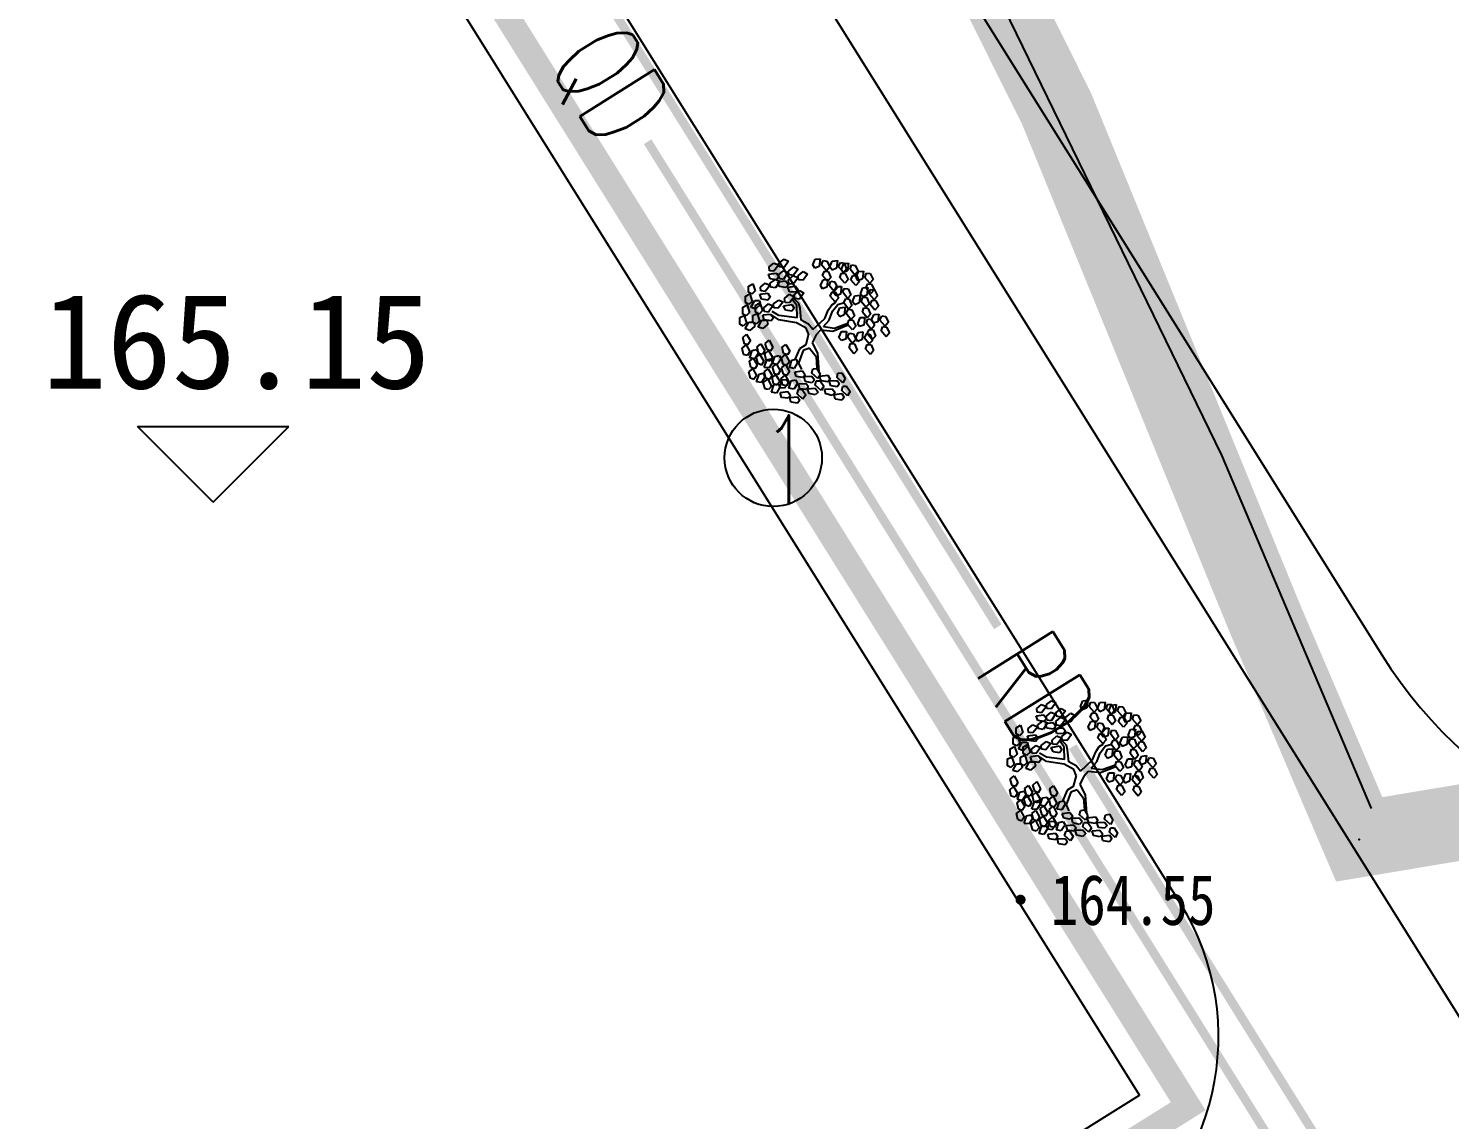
# Model space of a CAD drawing. Extents: x -809667 to 586099, y 3084146 to 3634412.
# Drawn here: x 381186.63 to 381214.81, y 3086097.93 to 3086119.56 of the extents above; entities that cross this region are included whole.
import ezdxf
from ezdxf.enums import TextEntityAlignment as Align

# ---------------------------------------------------------------- set-up
doc = ezdxf.new("R2010")
doc.units = 0
doc.header["$LTSCALE"] = 0.5
doc.header["$PDSIZE"] = 0.2
doc.layers.get('0').update_dxf_attribs({"linetype": 'CONTINUOUS'})
for name, color, linetype in [('DIM-照明', 3, 'CONTINUOUS'), ('DIM-通讯', 3, 'CONTINUOUS'), ('GCD', 252, 'CONTINUOUS'), ('TEL_TEXT', 7, 'CONTINUOUS'), ('WIRE-照明', 1, 'CONTINUOUS'), ('WIRE-通讯', 4, 'CONTINUOUS'), ('乔木', 84, 'CONTINUOUS'), ('文字', 7, 'CONTINUOUS')]:
    doc.layers.add(name, color=color, linetype=linetype)
doc.styles.add('_TEL_DIM', font='SIMPLEX', dxfattribs={"width": 0.8, "height": 3.5, "bigfont": 'HZTXT'})
doc.styles.add('HZ', font='', dxfattribs={"width": 0.8})
doc.styles.add('宋体', font='')
doc.styles.get('HZ').set_extended_font_data('NSimSun')
doc.styles.get('宋体').set_extended_font_data('SimSun')

# ---------------------------------------------------------------- blocks, each defined once
blk = doc.blocks.new('GC200')
at = {"color": 0, "linetype": 'Continuous', "const_width": 0.2, "flags": 128}
blk.add_lwpolyline([(-0.1, 0, 1), (0.1, 0, 1)], format="xyb", close=True, dxfattribs=at)
blk = doc.blocks.new('GC0000')
at = {"linetype": 'Continuous'}
blk.add_point((0, 0), dxfattribs=at)
blk = doc.blocks.new('幌伞枫')
at = {"layer": '乔木', "color": 0}
for p, q in [((-677, 937), (-604, 995)), ((-670, 878), (-677, 937)), ((-604, 870), (-670, 878)), ((-604, 995), (-531, 966)), ((-531, 966), (-604, 870)), ((-531, 995), (-450, 1054)), ((-523, 937), (-531, 995)), ((-531, 819), (-457, 878)), ((-450, 929), (-523, 937)), ((-457, 878), (-391, 848)), ((-450, 1054), (-384, 1025)), ((-384, 1025), (-450, 929)), ((-384, 870), (-303, 937)), ((-377, 819), (-384, 870)), ((-237, 900), (-310, 804)), ((-303, 937), (-237, 900)), ((-9, 966), (27, 1054)), ((20, 915), (-9, 966)), ((86, 944), (20, 915)), ((27, 1054), (101, 1061)), ((101, 1061), (86, 944)), ((123, 966), (145, 1032)), ((196, 878), (123, 966)), ((137, 804), (167, 870)), ((145, 1032), (203, 1025)), ((167, 870), (225, 863)), ((247, 937), (196, 878)), ((203, 1025), (247, 937)), ((247, 937), (284, 1025)), ((284, 885), (247, 937)), ((284, 1025), (365, 1032)), ((350, 915), (284, 885)), ((365, 1032), (350, 915)), ((380, 937), (409, 1003)), ((460, 848), (380, 937)), ((409, 1003), (468, 995)), ((424, 900), (460, 988)), ((453, 848), (424, 900)), ((519, 878), (453, 848)), ((460, 988), (534, 995)), ((504, 900), (460, 848)), ((468, 995), (504, 900)), ((534, 995), (519, 878)), ((556, 900), (578, 966)), ((629, 812), (556, 900)), ((578, 966), (636, 959)), ((681, 870), (629, 812)), ((636, 959), (681, 870)), ((688, 863), (761, 870)), ((761, 870), (747, 753)), ((-993, 643), (-927, 680)), ((-927, 680), (-890, 570)), ((-810, 628), (-736, 687)), ((-736, 687), (-663, 658)), ((-663, 658), (-736, 562)), ((-685, 826), (-567, 841)), ((-663, 753), (-685, 826)), ((-567, 738), (-663, 753)), ((-663, 687), (-582, 746)), ((-655, 628), (-663, 687)), ((-582, 746), (-516, 716)), ((-516, 716), (-582, 614)), ((-567, 841), (-531, 782)), ((-531, 782), (-567, 738)), ((-545, 709), (-428, 724)), ((-523, 636), (-545, 709)), ((-523, 760), (-531, 819)), ((-457, 746), (-523, 760)), ((-391, 848), (-457, 746)), ((-428, 724), (-384, 665)), ((-384, 665), (-421, 621)), ((-384, 738), (-310, 804)), ((-377, 680), (-384, 738)), ((-310, 804), (-377, 819)), ((-310, 672), (-377, 680)), ((-310, 804), (-237, 768)), ((-237, 768), (-310, 672)), ((-237, 797), (-156, 863)), ((-230, 738), (-237, 797)), ((-156, 731), (-230, 738)), ((-156, 863), (-90, 826)), ((-90, 826), (-156, 731)), ((108, 650), (145, 738)), ((137, 599), (108, 650)), ((211, 716), (137, 804)), ((145, 738), (218, 746)), ((218, 746), (203, 628)), ((262, 775), (211, 716)), ((225, 863), (262, 775)), ((240, 650), (262, 716)), ((313, 562), (240, 650)), ((262, 716), (321, 709)), ((321, 709), (365, 621)), ((402, 775), (424, 841)), ((475, 687), (402, 775)), ((424, 841), (482, 834)), ((526, 746), (475, 687)), ((482, 834), (526, 746)), ((570, 738), (600, 804)), ((644, 650), (570, 738)), ((600, 804), (658, 797)), ((695, 709), (644, 650)), ((651, 775), (688, 863)), ((681, 724), (651, 775)), ((658, 797), (695, 709)), ((747, 753), (681, 724)), ((783, 775), (805, 841)), ((857, 687), (783, 775)), ((798, 614), (827, 680)), ((805, 841), (864, 834)), ((827, 680), (886, 672)), ((908, 746), (857, 687)), ((864, 834), (908, 746)), ((886, 672), (923, 584)), ((-1037, 489), (-971, 525)), ((-1037, 393), (-1037, 489)), ((-993, 548), (-993, 643)), ((-942, 518), (-993, 548)), ((-971, 525), (-934, 408)), ((-890, 570), (-942, 518)), ((-817, 518), (-699, 533)), ((-795, 445), (-817, 518)), ((-802, 570), (-810, 628)), ((-736, 562), (-802, 570)), ((-699, 430), (-795, 445)), ((-699, 533), (-663, 474)), ((-663, 474), (-699, 430)), ((-582, 614), (-655, 628)), ((-421, 621), (-523, 636)), ((-443, 452), (-369, 518)), ((-435, 393), (-443, 452)), ((-391, 628), (-274, 643)), ((-369, 555), (-391, 628)), ((-274, 548), (-369, 555)), ((-369, 518), (-296, 481)), ((-296, 481), (-369, 386)), ((-257, 346), (-327, 441)), ((-222, 377), (-311, 462)), ((-296, 511), (-215, 577)), ((-288, 452), (-296, 511)), ((-215, 445), (-288, 452)), ((-274, 643), (-237, 592)), ((-237, 592), (-274, 548)), ((-215, 577), (-149, 540)), ((-149, 540), (-215, 445)), ((203, 628), (137, 599)), ((255, 489), (284, 555)), ((328, 401), (255, 489)), ((284, 555), (336, 548)), ((306, 540), (350, 636)), ((343, 496), (306, 540)), ((365, 621), (313, 562)), ((380, 459), (328, 401)), ((336, 548), (380, 459)), ((409, 518), (343, 496)), ((350, 636), (424, 636)), ((424, 636), (409, 518)), ((446, 548), (468, 606)), ((519, 452), (446, 548)), ((460, 386), (490, 452)), ((468, 606), (526, 599)), ((490, 452), (541, 445)), ((570, 511), (519, 452)), ((526, 599), (570, 511)), ((541, 445), (585, 349)), ((592, 408), (629, 496)), ((629, 496), (710, 503)), ((710, 503), (695, 386)), ((717, 525), (754, 614)), ((747, 481), (717, 525)), ((725, 408), (754, 474)), ((813, 503), (747, 481)), ((754, 614), (827, 621)), ((754, 474), (813, 467)), ((871, 525), (798, 614)), ((827, 621), (813, 503)), ((813, 467), (849, 371)), ((849, 525), (871, 592)), ((923, 437), (849, 525)), ((871, 592), (930, 584)), ((923, 584), (871, 525)), ((974, 496), (923, 437)), ((930, 584), (974, 496)), ((-1081, 320), (-1015, 357)), ((-1081, 217), (-1081, 320)), ((-1030, 188), (-1081, 217)), ((-986, 364), (-1037, 393)), ((-978, 239), (-1030, 188)), ((-1015, 357), (-978, 239)), ((-934, 408), (-986, 364)), ((-956, 320), (-898, 423)), ((-883, 291), (-956, 320)), ((-927, 195), (-861, 225)), ((-898, 423), (-824, 423)), ((-883, 349), (-817, 386)), ((-810, 364), (-883, 291)), ((-883, 247), (-883, 349)), ((-832, 217), (-883, 247)), ((-861, 225), (-824, 114)), ((-780, 269), (-832, 217)), ((-824, 423), (-810, 364)), ((-817, 386), (-780, 269)), ((-773, 203), (-655, 217)), ((-758, 313), (-685, 371)), ((-751, 254), (-758, 313)), ((-685, 247), (-751, 254)), ((-685, 371), (-619, 342)), ((-619, 342), (-685, 247)), ((-655, 217), (-611, 158)), ((-531, 195), (-633, 254)), ((-611, 371), (-531, 430)), ((-604, 313), (-611, 371)), ((-538, 305), (-604, 313)), ((-465, 401), (-538, 305)), ((-531, 430), (-465, 401)), ((-457, 342), (-332, 364)), ((-428, 276), (-457, 342)), ((-369, 386), (-435, 393)), ((-332, 261), (-428, 276)), ((-332, 364), (-296, 305)), ((-296, 305), (-332, 261)), ((-252, 158), (-257, 346)), ((-206, 307), (-222, 377)), ((-188, 124), (-206, 307)), ((174, 151), (225, 276)), ((225, 276), (277, 357)), ((240, 122), (291, 261)), ((277, 357), (336, 393)), ((291, 261), (372, 364)), ((336, 393), (344, 419)), ((365, 225), (402, 313)), ((402, 173), (365, 225)), ((372, 364), (468, 393)), ((402, 313), (482, 320)), ((534, 291), (460, 386)), ((482, 320), (468, 203)), ((497, 225), (526, 291)), ((570, 136), (497, 225)), ((526, 291), (585, 283)), ((585, 349), (534, 291)), ((585, 283), (622, 188)), ((629, 357), (592, 408)), ((695, 386), (629, 357)), ((798, 320), (725, 408)), ((747, 247), (769, 313)), ((820, 158), (747, 247)), ((769, 313), (827, 305)), ((849, 371), (798, 320)), ((871, 217), (820, 158)), ((827, 305), (871, 217)), ((864, 364), (893, 430)), ((937, 276), (864, 364)), ((893, 430), (952, 423)), ((923, 210), (996, 217)), ((989, 335), (937, 276)), ((952, 423), (989, 335)), ((996, 217), (981, 100)), ((-1125, 166), (-1059, 195)), ((-1125, 63), (-1125, 166)), ((-1074, 34), (-1125, 63)), ((-1022, 85), (-1074, 34)), ((-1059, 195), (-1022, 85)), ((-1044, -10), (-986, 92)), ((-986, 92), (-912, 92)), ((-898, 34), (-971, -32)), ((-927, 92), (-927, 195)), ((-876, 63), (-927, 92)), ((-912, 92), (-898, 34)), ((-824, 114), (-876, 63)), ((-846, 19), (-788, 122)), ((-773, -3), (-846, 19)), ((-788, 122), (-714, 122)), ((-751, 129), (-773, 203)), ((-699, 63), (-773, -3)), ((-648, 114), (-751, 129)), ((-714, 122), (-699, 63)), ((-611, 158), (-648, 114)), ((-531, 129), (-641, 203)), ((-252, 158), (-531, 195)), ((-259, 85), (-531, 129)), ((-112, 4), (-259, 85)), ((-76, 63), (-188, 124)), ((-76, -84), (-112, 4)), ((-9, -18), (-76, 63)), ((-9, -18), (174, 151)), ((152, 26), (240, 122)), ((152, 26), (318, 4)), ((295, -42), (527, 53)), ((318, 4), (524, 78)), ((468, 203), (402, 173)), ((519, 63), (541, 129)), ((592, -25), (519, 63)), ((541, 129), (600, 122)), ((622, 188), (570, 136)), ((644, 34), (592, -25)), ((600, 122), (644, 34)), ((673, 70), (710, 166)), ((703, 26), (673, 70)), ((769, 48), (703, 26)), ((710, 166), (783, 166)), ((783, 166), (769, 48)), ((805, 78), (827, 144)), ((879, -18), (805, 78)), ((827, 144), (886, 136)), ((879, 122), (923, 210)), ((915, 78), (879, 122)), ((930, 41), (879, -18)), ((886, 136), (930, 41)), ((981, 100), (915, 78)), ((1011, 122), (1040, 188)), ((1092, 34), (1011, 122)), ((1033, -40), (1055, 26)), ((1040, 188), (1099, 180)), ((1055, 26), (1114, 19)), ((1143, 92), (1092, 34)), ((1099, 180), (1143, 92)), ((1114, 19), (1158, -69)), ((-1081, -142), (-1022, -91)), ((-1052, -238), (-1081, -142)), ((-971, -32), (-1044, -10)), ((-1022, -91), (-964, -194)), ((-964, -194), (-1000, -253)), ((-736, -231), (-677, -179)), ((-677, -179), (-619, -289)), ((-76, -84), (-120, -253)), ((42, -98), (-20, -221)), ((-9, -18), (-9, -18)), ((-9, -18), (-9, -18)), ((-9, -18), (-9, -18)), ((-9, -18), (-9, -18)), ((-9, -18), (-9, -18)), ((-9, -18), (-9, -18)), ((-9, -18), (-9, -18)), ((-9, -18), (-9, -18)), ((-9, -18), (-9, -18)), ((-9, -18), (-9, -18)), ((-9, -18), (-9, -18)), ((-9, -18), (-9, -18)), ((-9, -18), (-9, -18)), ((-9, -18), (-9, -18)), ((-9, -18), (-9, -18)), ((-9, -18), (-9, -18)), ((-9, -18), (-9, -18)), ((-9, -18), (-9, -18)), ((-9, -18), (-9, -18)), ((-9, -18), (-9, -18)), ((-9, -18), (-9, -18)), ((-9, -18), (-9, -18)), ((-9, -18), (-9, -18)), ((-9, -18), (-9, -18)), ((-9, -18), (-9, -18)), ((-9, -18), (-9, -18)), ((-9, -18), (-9, -18)), ((-9, -18), (-9, -18)), ((-9, -18), (-9, -18)), ((-9, -18), (-9, -18)), ((-9, -18), (-9, -18)), ((-9, -18), (-9, -18)), ((-9, -18), (-9, -18)), ((-9, -18), (-9, -18)), ((-9, -18), (-9, -18)), ((-9, -18), (-9, -18)), ((-9, -18), (-9, -18)), ((-9, -18), (-9, -18)), ((-9, -18), (-9, -18)), ((-9, -18), (-9, -18)), ((42, -98), (109, -22)), ((109, -22), (295, -42)), ((387, -142), (424, -47)), ((424, -187), (387, -142)), ((424, -47), (504, -47)), ((490, -165), (424, -187)), ((504, -47), (490, -165)), ((519, -135), (548, -76)), ((592, -231), (519, -135)), ((548, -76), (607, -84)), ((644, -172), (592, -231)), ((607, -84), (644, -172)), ((644, -150), (681, -62)), ((673, -201), (644, -150)), ((739, -172), (673, -201)), ((681, -62), (754, -54)), ((754, -54), (739, -172)), ((776, -150), (805, -84)), ((849, -238), (776, -150)), ((805, -84), (857, -91)), ((820, -84), (849, -18)), ((893, -172), (820, -84)), ((849, -18), (908, -25)), ((901, -187), (849, -238)), ((857, -91), (901, -187)), ((945, -120), (893, -172)), ((908, -25), (945, -120)), ((1106, -128), (1033, -40)), ((1158, -69), (1106, -128)), ((-1089, -304), (-1030, -253)), ((-1067, -399), (-1089, -304)), ((-1008, -414), (-1067, -399)), ((-1000, -253), (-1052, -238)), ((-1030, -253), (-971, -355)), ((-971, -355), (-1008, -414)), ((-971, -451), (-934, -341)), ((-934, -341), (-868, -326)), ((-839, -377), (-898, -465)), ((-876, -443), (-817, -399)), ((-868, -326), (-839, -377)), ((-861, -282), (-802, -238)), ((-839, -385), (-861, -282)), ((-780, -399), (-839, -385)), ((-817, -399), (-758, -502)), ((-802, -238), (-744, -341)), ((-744, -341), (-780, -399)), ((-744, -392), (-685, -341)), ((-722, -487), (-744, -392)), ((-707, -326), (-736, -231)), ((-655, -348), (-707, -326)), ((-685, -341), (-626, -443)), ((-619, -289), (-655, -348)), ((-626, -539), (-589, -429)), ((-589, -429), (-523, -414)), ((-523, -414), (-494, -465)), ((-487, -451), (-428, -399)), ((-479, -289), (-421, -245)), ((-457, -385), (-479, -289)), ((-399, -407), (-457, -385)), ((-428, -399), (-369, -510)), ((-421, -245), (-362, -348)), ((-362, -348), (-399, -407)), ((-215, -311), (-285, -477)), ((-156, -341), (-230, -532)), ((-120, -253), (-215, -311)), ((-61, -304), (-156, -341)), ((-61, -304), (38, -431)), ((-20, -221), (62, -380)), ((38, -431), (49, -612)), ((62, -380), (79, -664)), ((541, -297), (563, -231)), ((614, -392), (541, -297)), ((563, -231), (622, -238)), ((666, -333), (614, -392)), ((622, -238), (666, -333)), ((791, -311), (820, -245)), ((871, -399), (791, -311)), ((820, -245), (879, -253)), ((915, -341), (871, -399)), ((879, -253), (915, -341)), ((-986, -664), (-927, -620)), ((-978, -502), (-920, -458)), ((-956, -598), (-978, -502)), ((-898, -465), (-971, -451)), ((-898, -620), (-956, -598)), ((-927, -620), (-868, -722)), ((-920, -458), (-861, -561)), ((-861, -561), (-898, -620)), ((-846, -539), (-876, -443)), ((-795, -561), (-846, -539)), ((-758, -502), (-795, -561)), ((-751, -598), (-714, -480)), ((-677, -605), (-751, -598)), ((-751, -664), (-692, -620)), ((-663, -502), (-722, -487)), ((-714, -480), (-648, -465)), ((-692, -620), (-633, -722)), ((-626, -524), (-677, -605)), ((-626, -443), (-663, -502)), ((-648, -465), (-626, -524)), ((-553, -554), (-626, -539)), ((-626, -590), (-567, -546)), ((-597, -693), (-626, -590)), ((-567, -546), (-509, -649)), ((-494, -465), (-553, -554)), ((-509, -649), (-545, -708)), ((-465, -546), (-487, -451)), ((-487, -605), (-428, -554)), ((-457, -700), (-487, -605)), ((-413, -568), (-465, -546)), ((-428, -554), (-369, -664)), ((-369, -510), (-413, -568)), ((-369, -598), (-332, -487)), ((-296, -612), (-369, -598)), ((-332, -487), (-266, -473)), ((-244, -524), (-296, -612)), ((-288, -664), (-171, -649)), ((-266, -473), (-244, -524)), ((-230, -532), (-186, -627)), ((-171, -649), (-127, -708)), ((-24, -686), (-9, -620)), ((-9, -620), (49, -612)), ((49, -612), (101, -700)), ((-964, -759), (-986, -664)), ((-912, -781), (-964, -759)), ((-868, -722), (-912, -781)), ((-868, -818), (-832, -700)), ((-795, -825), (-868, -818)), ((-832, -700), (-766, -686)), ((-744, -744), (-795, -825)), ((-766, -686), (-744, -744)), ((-766, -825), (-699, -774)), ((-736, -921), (-766, -825)), ((-729, -759), (-751, -664)), ((-670, -781), (-729, -759)), ((-699, -774), (-641, -884)), ((-633, -722), (-670, -781)), ((-641, -972), (-604, -862)), ((-633, -752), (-575, -708)), ((-611, -847), (-633, -752)), ((-553, -869), (-611, -847)), ((-604, -862), (-538, -847)), ((-545, -708), (-597, -693)), ((-575, -708), (-516, -810)), ((-516, -810), (-553, -869)), ((-538, -847), (-516, -899)), ((-516, -906), (-479, -788)), ((-494, -766), (-435, -715)), ((-472, -862), (-494, -766)), ((-479, -788), (-413, -781)), ((-413, -877), (-472, -862)), ((-406, -722), (-457, -700)), ((-384, -832), (-443, -913)), ((-435, -715), (-377, -818)), ((-413, -781), (-384, -832)), ((-377, -818), (-413, -877)), ((-369, -664), (-406, -722)), ((-377, -913), (-340, -803)), ((-340, -803), (-274, -788)), ((-244, -840), (-303, -928)), ((-266, -737), (-288, -664)), ((-274, -788), (-244, -840)), ((-171, -752), (-266, -737)), ((-230, -847), (-112, -840)), ((-208, -921), (-230, -847)), ((-127, -708), (-171, -752)), ((-142, -737), (-24, -730)), ((-127, -810), (-142, -737)), ((-24, -832), (-127, -810)), ((-112, -840), (-76, -891)), ((64, -766), (-24, -686)), ((-24, -730), (13, -788)), ((13, -788), (-24, -832)), ((27, -869), (42, -803)), ((42, -803), (101, -803)), ((101, -700), (64, -766)), ((93, -730), (218, -715)), ((115, -803), (93, -730)), ((101, -803), (159, -884)), ((218, -818), (115, -803)), ((218, -715), (255, -774)), ((255, -774), (218, -818)), ((240, -803), (358, -796)), ((262, -877), (240, -803)), ((358, -752), (372, -686)), ((446, -832), (358, -752)), ((358, -796), (394, -847)), ((394, -847), (358, -891)), ((372, -686), (431, -678)), ((431, -678), (482, -766)), ((482, -766), (446, -832)), ((-685, -935), (-736, -921)), ((-641, -884), (-685, -935)), ((-567, -987), (-641, -972)), ((-516, -899), (-567, -987)), ((-443, -913), (-516, -906)), ((-509, -979), (-391, -965)), ((-487, -1053), (-509, -979)), ((-391, -1067), (-487, -1053)), ((-391, -965), (-354, -1023)), ((-354, -1023), (-391, -1067)), ((-303, -928), (-377, -913)), ((-362, -1053), (-244, -1045)), ((-347, -1126), (-362, -1053)), ((-252, -1001), (-230, -935)), ((-164, -1082), (-252, -1001)), ((-244, -1045), (-208, -1097)), ((-230, -935), (-178, -928)), ((-112, -935), (-208, -921)), ((-178, -928), (-120, -1016)), ((-120, -1016), (-164, -1082)), ((-76, -891), (-112, -935)), ((-90, -921), (27, -913)), ((-68, -994), (-90, -921)), ((27, -1016), (-68, -994)), ((115, -950), (27, -869)), ((27, -913), (71, -972)), ((71, -972), (27, -1016)), ((159, -884), (115, -950)), ((167, -928), (284, -921)), ((189, -1001), (167, -928)), ((284, -1023), (189, -1001)), ((358, -891), (262, -877)), ((284, -921), (328, -979)), ((328, -979), (284, -1023)), ((313, -1009), (431, -994)), ((328, -1082), (313, -1009)), ((431, -1097), (328, -1082)), ((431, -950), (446, -884)), ((519, -1031), (431, -950)), ((431, -994), (468, -1053)), ((468, -1053), (431, -1097)), ((446, -884), (504, -884)), ((504, -884), (556, -965)), ((556, -965), (519, -1031)), ((-244, -1141), (-347, -1126)), ((-208, -1097), (-244, -1141))]:
    blk.add_line(p, q, dxfattribs=at)
blk = doc.blocks.new('23424')
at = {"layer": '文字', "color": 8, "linetype": 'Continuous'}
for p, q in [((381926.231, 3087676.143), (381955.123, 3087629.931)), ((381935.951, 3087637.877), (381934.451, 3087639.377)), ((381934.451, 3087639.377), (381937.451, 3087639.377)), ((381935.951, 3087637.877), (381937.451, 3087639.377)), ((381954.593, 3087630.779), (381953.861, 3087631.949))]:
    blk.add_line(p, q, dxfattribs=at)
at = {"layer": '文字', "color": 8, "linetype": 'Continuous', "const_width": 1.5, "flags": 128}
blk.add_lwpolyline([(381988.443, 3087636.172), (381958.673, 3087631.192), (381956.793, 3087635.595), (381952.672, 3087645.675), (381949.282, 3087652.481), (381947.142, 3087654.912), (381945.662, 3087658.852), (381939.502, 3087672.486), (381935.922, 3087678.058), (381932.242, 3087684.457), (381924.902, 3087697.951), (381920.582, 3087704.276), (381914.762, 3087713.576), (381912.012, 3087720.304), (381912.248, 3087729.697), (381885.305, 3087710.477), (381885.305, 3087710.477), (381885.305, 3087710.477)], dxfattribs=at)
at = {"layer": '文字', "color": 8, "linetype": 'Continuous', "flags": 128}
for points in [[(381961.801, 3087625.851), (381907.187, 3087713.205, 0.432167), (381895.758, 3087715.477), (381876.183, 3087701.513)], [(381970.558, 3087703.99), (381937.725, 3087687.729, 0.443481), (381934.088, 3087674.893), (381959.124, 3087634.848, 0.29145), (381967.854, 3087630.687), (381970.756, 3087631.044)]]:
    blk.add_lwpolyline(points, format="xyb", dxfattribs=at)
at = {"layer": '文字', "color": 8, "linetype": 'Continuous'}
blk.add_lwpolyline([(381917.44, 3087709.556), (381928.253, 3087692.806), (381946.69, 3087657.806), (381955.94, 3087638.806), (381958.909, 3087631.806)], dxfattribs=at)
at = {"layer": '文字', "color": 8, "linetype": 'Continuous', "const_width": 0.5, "flags": 128}
blk.add_lwpolyline([(381929.845, 3087609.999), (381955.282, 3087625.903), (381922.945, 3087677.626), (381897.507, 3087661.722)], close=True, dxfattribs=at)
at = {"layer": '文字', "color": 8, "linetype": 'Continuous', "flags": 128}
blk.add_lwpolyline([(381930.067, 3087610.964), (381954.318, 3087626.125), (381922.722, 3087676.661), (381898.472, 3087661.5)], close=True, dxfattribs=at)
at = {"layer": '文字', "color": 8, "linetype": 'Continuous'}
blk.add_arc((381950.883, 3087627.28), 5, 302.0138, 32.0138, dxfattribs=at)
at = {"layer": '文字', "color": 8, "linetype": 'Continuous', "xscale": 0.0013, "yscale": 0.0013, "zscale": 0.0013}
for p in [(381947.854, 3087641.322), (381953.16, 3087632.57)]:
    blk.add_blockref('幌伞枫', p, dxfattribs=at)
at = {"layer": '文字', "color": 8, "linetype": 'Continuous'}
blk.add_blockref('GC0000', (381958.673, 3087631.192), dxfattribs=at)
blk.add_blockref('GC0000', (381958.673, 3087631.192), dxfattribs=at)
ref = blk.add_blockref('GC200', (381951.958, 3087629.996, 164.55), dxfattribs=dict(at, xscale=0.5, yscale=0.5, zscale=0.5))
ref.add_attrib('height', '164.55', dxfattribs={"layer": 'GCD', "linetype": 'Continuous', "height": 1, "style": 'HZ', "width": 0.8}).set_placement((381952.558, 3087629.996, 164.55), align=Align.MIDDLE_LEFT)
at = {"layer": '文字', "color": 8, "linetype": 'Continuous', "style": '宋体'}
blk.add_text('165.15', height=1.8882, dxfattribs=at).set_placement((381932.559, 3087640.127))

msp = doc.modelspace()

# ---------------------------------------------------------------- linework, layer by layer
at = {"layer": 'WIRE-照明', "linetype": 'Continuous', "const_width": 0.175}
msp.add_lwpolyline([(381198.906, 3086117.311), (381212.776, 3086095.09)], dxfattribs=at)
at = {"layer": 'WIRE-通讯', "linetype": 'Continuous', "const_width": 0.175}
for points in [[(381180.245, 3086148.715), (381205.85, 3086107.697)], [(381207.333, 3086105.322), (381213.334, 3086095.708)]]:
    msp.add_lwpolyline(points, dxfattribs=at)
at = {"layer": '文字', "linetype": 'Continuous'}
msp.add_circle((381201.397, 3086111.046), 0.965, dxfattribs=at)

# ---------------------------------------------------------------- block references
at = {"layer": '文字', "color": 8, "linetype": 'Continuous'}
msp.add_blockref('23424', (-745.658, -1527.708), dxfattribs=at)

# ---------------------------------------------------------------- texts
at = {"layer": 'DIM-照明', "linetype": 'Continuous', "style": '_TEL_DIM', "width": 0.64}
msp.add_text('QD', height=1.75, rotation=301.9733, dxfattribs=at).set_placement((381196.899, 3086118.872))
at = {"layer": 'DIM-通讯', "linetype": 'Continuous', "style": '_TEL_DIM', "width": 0.64}
msp.add_text('RD', height=1.75, rotation=301.9745, dxfattribs=at).set_placement((381205.355, 3086106.837))
at = {"layer": 'TEL_TEXT', "linetype": 'Continuous', "style": '_TEL_DIM', "width": 0.64}
msp.add_text('1', height=1.75, dxfattribs=at).set_placement((381201.177, 3086110.137))

doc.saveas('drawing.dxf')
